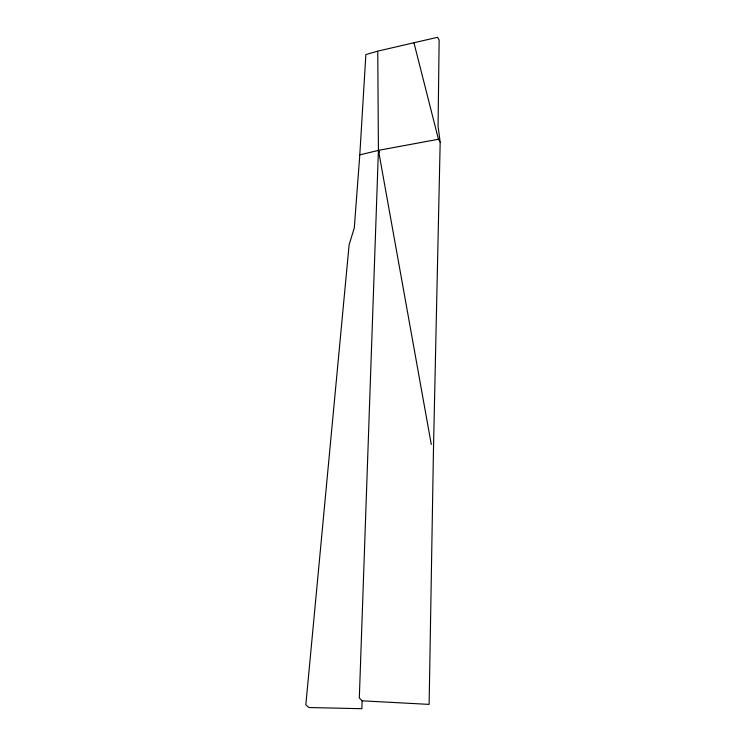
<?xml version="1.0" encoding="UTF-8"?>
<svg xmlns="http://www.w3.org/2000/svg" width="746" height="746" viewBox="0 0 746 746"><rect width="100%" height="100%" fill="white"/><g stroke="black" fill="none" stroke-linecap="round" stroke-linejoin="round"><path stroke-width="1.12" d="M440.177 142.122L433.51 447.497L429.127 704.383L362.118 700.82L359.32 697.976L378.418 150.375L377.756 51.129L437.538 37.3L439.142 40.06L438.07 126.316L440.177 142.122L438.434 139.222L413.927 42.662M362.118 700.82L361.857 708.7L308.956 707.534L305.823 704.867L349.119 244.725L354.294 227.968L359.805 154.851L378.278 150.45L379.611 152.249M359.796 154.888L365.866 54.551L377.597 51.213M438.424 139.269L378.474 150.347L431.291 444.448"/></g></svg>
